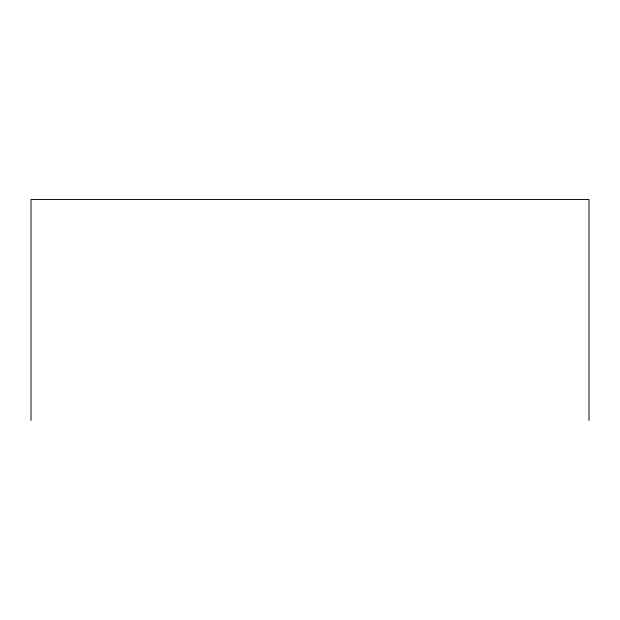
<?xml version="1.0" encoding="UTF-8"?>
<svg xmlns="http://www.w3.org/2000/svg" width="620" height="620" viewBox="0 0 620 620"><rect width="100%" height="100%" fill="white"/><g stroke="black" fill="none" stroke-linecap="round" stroke-linejoin="round"><path stroke-width="0.93" d="M589 420.492L589 199.508L31 199.508L31 420.492"/></g></svg>
